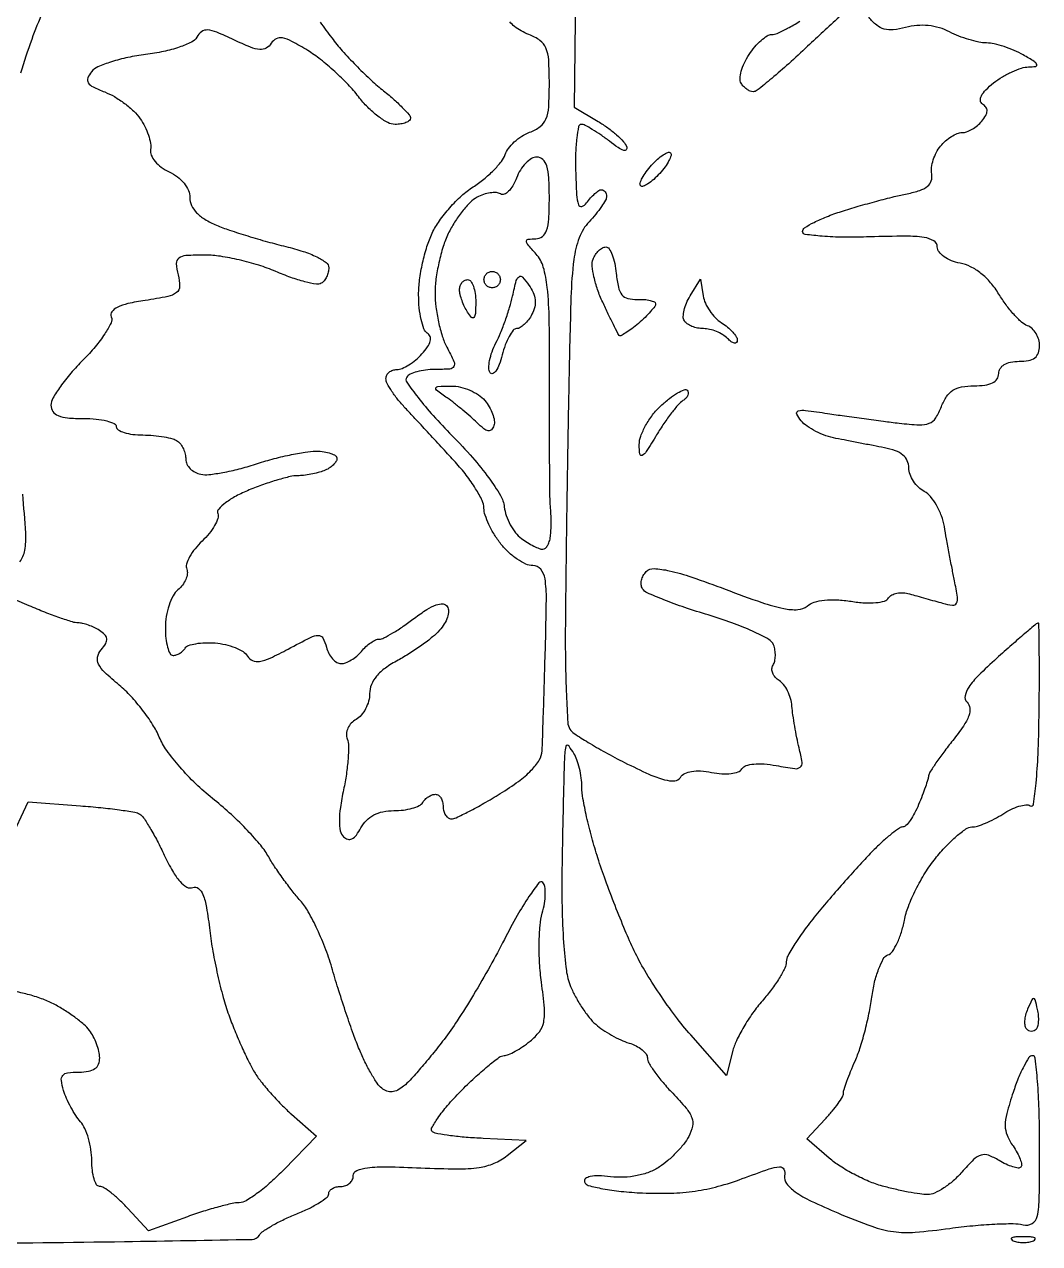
# Model space of a CAD drawing. Extents: x 0 to 102, y 0 to 135.
# Drawn here: x 91.01 to 101.52, y 0 to 12.63 of the extents above; entities that cross this region are included whole.
import ezdxf

# ---------------------------------------------------------------- set-up
doc = ezdxf.new("R2010")
doc.units = 0
doc.header["$MEASUREMENT"] = 0

msp = doc.modelspace()

# ---------------------------------------------------------------- linework, layer by layer
for points in [[(96.719891, 13.577959), (96.699682, 11.767854), (96.949888, 11.620054, -0.024001), (97.04893, 11.554944, -0.025152), (97.139675, 11.481586, -0.025853), (97.211099, 11.41067, -0.092983), (97.244619, 11.356223, -0.26893), (97.240167, 11.328464, -0.311076), (97.214904, 11.321113, -0.069185), (97.15476, 11.350773, -0.017556), (97.066663, 11.415196, 0.01418), (96.976313, 11.482207, 0.017835), (96.88883, 11.538793, 0.016129), (96.813401, 11.580611, 0.119047), (96.773696, 11.5902, 0.357086), (96.746538, 11.567971, 0.019357), (96.727586, 11.450673, 0.023016), (96.715992, 11.297317, 0.013936), (96.715706, 11.115213, 0.006571), (96.725705, 10.861882, 0.067106), (96.745154, 10.758865, 0.414109), (96.779686, 10.741542, 0.156041), (96.828078, 10.776813, -0.023862), (96.870285, 10.829104, -0.02962), (96.914514, 10.873278, -0.030441), (96.954921, 10.904943, -0.152114), (96.982077, 10.9134, -0.126014), (97.002718, 10.908114, -0.100775), (97.020301, 10.893235, -0.089987), (97.03212, 10.870978, -0.077319), (97.0362, 10.844752, -0.132415), (97.02605, 10.807096, -0.019077), (96.983033, 10.739202, -0.020533), (96.92451, 10.661245, -0.016254), (96.855206, 10.581831, 0.098223), (96.752747, 10.416281, 0.058753), (96.697309, 10.19074, 0.023607), (96.667534, 9.801978, 0.002512), (96.64557, 8.895029, 0.000659), (96.634058, 8.250893, 0.00051), (96.623159, 7.5492, 0.000516), (96.61433, 6.894222, 0.001242), (96.609499, 6.409376, 0.005128), (96.610573, 6.0225, 0.007517), (96.620123, 5.682302, 0.00403), (96.63477, 5.39625, 0.124222), (96.656098, 5.328832, 0.108786), (96.701136, 5.282413, 0.008858), (96.845001, 5.190996, 0.011575), (97.02281, 5.087958, 0.008643), (97.223304, 4.982362, 0.010374), (97.47538, 4.86161, 0.040953), (97.637198, 4.803618, 0.0784), (97.741857, 4.792505, 0.246446), (97.800778, 4.827343, -0.140155), (97.845115, 4.867723, -0.075176), (97.916168, 4.890495, -0.057304), (98.010391, 4.894795, -0.03214), (98.124157, 4.879559, 0.032971), (98.229831, 4.865584, 0.046192), (98.324959, 4.86813, 0.055091), (98.399111, 4.885426, 0.171143), (98.438508, 4.917169, -0.177826), (98.480419, 4.95005, -0.054603), (98.560433, 4.966618, -0.043739), (98.666516, 4.967431, -0.026427), (98.791178, 4.950803, 0.010504), (98.984066, 4.918795, 0.201747), (99.041687, 4.933798, 0.277092), (99.061027, 4.982601, 0.019225), (99.030151, 5.133555, -0.010248), (99.006602, 5.239005, -0.007144), (98.984183, 5.358854, -0.00721), (98.965974, 5.474467, -0.014806), (98.955712, 5.565554, 0.050679), (98.940958, 5.644897, 0.044551), (98.910156, 5.723341, 0.047007), (98.868958, 5.789469, 0.091815), (98.823111, 5.831045, -0.072487), (98.782572, 5.865065, -0.087352), (98.756461, 5.907309, -0.100487), (98.748553, 5.950998, -0.133876), (98.759936, 5.989507, 0.084825), (98.776958, 6.031595, 0.046713), (98.78372, 6.086869, 0.04482), (98.780103, 6.145886, 0.053956), (98.765897, 6.19959, 0.177683), (98.715241, 6.257567, 0.017689), (98.547708, 6.341748, 0.020531), (98.334024, 6.429382, 0.014891), (98.089761, 6.509884, -0.009476), (97.845081, 6.587596, -0.013336), (97.630247, 6.666785, -0.009534), (97.456138, 6.740169, -0.150948), (97.40829, 6.781931, -0.116231), (97.395076, 6.82152, -0.077662), (97.398159, 6.869403, -0.071282), (97.416557, 6.918042, -0.07048), (97.447927, 6.959767, -0.214063), (97.52756, 6.990072, -0.040562), (97.685201, 6.967985, -0.02749), (97.918175, 6.902189, -0.008201), (98.26576, 6.776642, 0.007142), (98.645407, 6.638604, 0.033138), (98.87029, 6.576801, 0.062141), (99.016831, 6.565374, 0.163028), (99.113943, 6.602985, -0.099206), (99.187158, 6.642505, -0.047729), (99.292107, 6.663977, -0.039967), (99.421443, 6.667409, -0.026307), (99.569552, 6.651656, 0.023391), (99.707948, 6.63612, 0.038802), (99.825337, 6.637593, 0.04686), (99.913748, 6.654026, 0.187089), (99.956914, 6.686658, -0.136393), (99.989768, 6.717027, -0.070447), (100.043034, 6.73553, -0.061741), (100.10748, 6.740071, -0.055578), (100.17352, 6.729141, -0.000279), (100.248534, 6.707926, -0.000151), (100.340908, 6.681715, -0.00015), (100.434994, 6.654958, -0.000236), (100.515749, 6.631924, 0.03988), (100.618031, 6.611339, 0.31036), (100.658888, 6.632764, 0.161153), (100.669075, 6.693423, 0.011429), (100.638634, 6.864574, -0.00216), (100.613242, 6.993433, -0.001297), (100.584154, 7.146624, -0.001298), (100.556012, 7.299152, -0.002265), (100.533583, 7.425759, 0.045518), (100.503489, 7.538083, 0.041795), (100.452922, 7.646538, 0.04441), (100.390777, 7.735723, 0.095804), (100.326098, 7.788285, -0.069468), (100.265021, 7.832828, -0.056123), (100.213311, 7.8955, -0.057687), (100.178211, 7.965908, -0.087025), (100.1664, 8.033255, 0.107444), (100.150307, 8.107281, 0.114215), (100.105096, 8.16607, 0.086009), (100.026962, 8.210411, 0.038465), (99.9126, 8.241778, 0.000047), (99.797466, 8.264005, 0.000028), (99.660517, 8.290423, 0.000028), (99.524123, 8.316718, 0.000048), (99.410846, 8.338538, -0.038167), (99.307745, 8.366684, -0.031488), (99.203009, 8.411676, -0.032585), (99.111811, 8.465584, -0.069882), (99.051509, 8.520483, -0.064043), (99.00669, 8.591213, -0.463385), (99.021428, 8.623268, -0.099889), (99.095803, 8.628697, -0.005649), (99.325509, 8.596899, 0.002129), (99.498878, 8.571655, 0.00133), (99.702111, 8.543497, 0.001335), (99.902516, 8.516819, 0.00243), (100.066386, 8.496258, 0.016665), (100.274277, 8.478204, 0.10742), (100.377708, 8.494971, 0.159493), (100.444661, 8.55035, 0.050065), (100.503547, 8.668204, -0.053789), (100.556619, 8.772478, -0.106861), (100.622243, 8.837347, -0.099554), (100.712112, 8.872023, -0.042473), (100.841106, 8.883, 0.033108), (100.954129, 8.890492, 0.082181), (101.033201, 8.914638, 0.126753), (101.079802, 8.954899, 0.152697), (101.097, 9.0099, -0.140575), (101.112044, 9.06235, -0.118484), (101.1534, 9.10296, -0.088208), (101.22023, 9.128456, -0.04716), (101.3085, 9.1368, 0.045088), (101.406523, 9.145657, 0.117503), (101.470918, 9.173965, 0.146188), (101.507344, 9.223675, 0.085724), (101.52, 9.296949, 0.072448), (101.510554, 9.361797, 0.063943), (101.482865, 9.424304, 0.066862), (101.441921, 9.47512, 0.098474), (101.393584, 9.505608, -0.092745), (101.333841, 9.54235, -0.024961), (101.254854, 9.621469, -0.024388), (101.172566, 9.722014, -0.02308), (101.098832, 9.831909, 0.040334), (101.01279, 9.951058, 0.047895), (100.913101, 10.047535, 0.052235), (100.805651, 10.116244, 0.070687), (100.696498, 10.152831, -0.048239), (100.606022, 10.178718, -0.062012), (100.530105, 10.220089, -0.074986), (100.478692, 10.270193, -0.160326), (100.460898, 10.322031, 0.262595), (100.424712, 10.384317, 0.096222), (100.325208, 10.419409, 0.038583), (100.133871, 10.432838, 0.006341), (99.762948, 10.425516, -0.010247), (99.491325, 10.422275, -0.018155), (99.267595, 10.432321, -0.012966), (99.093875, 10.450999, -0.375763), (99.0666, 10.482167, -0.256561), (99.087255, 10.519771, -0.022653), (99.184643, 10.575651, -0.025196), (99.314475, 10.634448, -0.016771), (99.46845, 10.689144, -0.00627), (99.642723, 10.742146, -0.004823), (99.834207, 10.795772, -0.004878), (100.014232, 10.842442, -0.011569), (100.149279, 10.87275, 0.028574), (100.280415, 10.9069, 0.091817), (100.35948, 10.949583, 0.145712), (100.397818, 11.00523, 0.121012), (100.403084, 11.07721, -0.075045), (100.401876, 11.144307, -0.04341), (100.41941, 11.223251, -0.042257), (100.451437, 11.30121, -0.05467), (100.494014, 11.365703, -0.040413), (100.546284, 11.419232, -0.038716), (100.607203, 11.464505, -0.041271), (100.667353, 11.495761, -0.09951), (100.7163, 11.5056, 0.088703), (100.764122, 11.514151, 0.043246), (100.820392, 11.540664, 0.041079), (100.875797, 11.579295, 0.046805), (100.921549, 11.624968, 0.041195), (100.962251, 11.683156, 0.121924), (100.975877, 11.729598, 0.168018), (100.964429, 11.767934, 0.098847), (100.929073, 11.800913, -0.235399), (100.907073, 11.83641, -0.144975), (100.916824, 11.885655, -0.076294), (100.962889, 11.948082, -0.029075), (101.044059, 12.019945, -0.031503), (101.13458, 12.082344, -0.028069), (101.235703, 12.135559, -0.029136), (101.332218, 12.172999, -0.07327), (101.406444, 12.185398, 0.033527), (101.480018, 12.19176, 0.495326), (101.49068, 12.211383, 0.150211), (101.463445, 12.242417, 0.008249), (101.3508, 12.3093, 0.02844), (101.257422, 12.355849, 0.022429), (101.151726, 12.395722, 0.02294), (101.049924, 12.423898, 0.05088), (100.9701, 12.433723, -0.04653), (100.890192, 12.442855, -0.021146), (100.788128, 12.468815, -0.020723), (100.682044, 12.505483, -0.026705), (100.588222, 12.548243, 0.048832), (100.482109, 12.591049, 0.046254), (100.367757, 12.613446, 0.045656), (100.249791, 12.614593, 0.044979), (100.132963, 12.594367, -0.03722), (100.005179, 12.5702, -0.095782), (99.911884, 12.577536, -0.105032), (99.83324, 12.618353, -0.050566), (99.752847, 12.699343, 0.094291)], [(90.971056, 12.123133, -0.011352), (91.087617, 12.473161, -0.019338), (91.20278, 12.75914, -0.00678)], [(94.071996, 12.650254, 0.012997), (94.190872, 12.485701, 0.019016), (94.300332, 12.352977, 0.011432), (94.439595, 12.203643, 0.011441), (94.585086, 12.061281, 0.01955), (94.713669, 11.950188, -0.012353), (94.825578, 11.856278, -0.017507), (94.919984, 11.766931, -0.013672), (94.992261, 11.689434, -0.182792), (95.005798, 11.65365, -0.227017), (94.994167, 11.629351, -0.074775), (94.959046, 11.608838, -0.056919), (94.90759, 11.594839, -0.037999), (94.846641, 11.5902, -0.125271), (94.77054, 11.609571, -0.037916), (94.669689, 11.674824, -0.035342), (94.563575, 11.768031, -0.031962), (94.467752, 11.878281, 0.028425), (94.361429, 12.002372, 0.01716), (94.222529, 12.137385, 0.017166), (94.074843, 12.262427, 0.028673), (93.941506, 12.355799, 0.014147), (93.77799, 12.450572, 0.075639), (93.681268, 12.485441, 0.163087), (93.615607, 12.476969, 0.142344), (93.563994, 12.430365, -0.125326), (93.512041, 12.380202, -0.153836), (93.446433, 12.365996, -0.074713), (93.348419, 12.390105, -0.013659), (93.177255, 12.466062, 0.012159), (92.999468, 12.545596, 0.081101), (92.905457, 12.568054, 0.175217), (92.843547, 12.550634, 0.110296), (92.792901, 12.494031, -0.152671), (92.737579, 12.441703, -0.031643), (92.612289, 12.390008, -0.029667), (92.449585, 12.345199, -0.021285), (92.263566, 12.313868, 0.021076), (92.079872, 12.283008, 0.024624), (91.908888, 12.23792, 0.024683), (91.770167, 12.18627, 0.118625), (91.703125, 12.136154, 0.078588), (91.664517, 12.071139, 0.243821), (91.66942, 12.021925, 0.13663), (91.719282, 11.978049, 0.021683), (91.840076, 11.926024, -0.041988), (91.940249, 11.877974, -0.028472), (92.045595, 11.807728, -0.028741), (92.14024, 11.727605, -0.049915), (92.207373, 11.649672, -0.037103), (92.255702, 11.568525, -0.034195), (92.29302, 11.478921, -0.035975), (92.315017, 11.394311, -0.087672), (92.3155, 11.330106, 0.144216), (92.322513, 11.271501, 0.07206), (92.361855, 11.207249, 0.061505), (92.426185, 11.146758, 0.051111), (92.507299, 11.09927, -0.055107), (92.592932, 11.048214, -0.061998), (92.661613, 10.981407, -0.068432), (92.706356, 10.906551, -0.100862), (92.7216, 10.831749, 0.10981), (92.739558, 10.750967, 0.082868), (92.791261, 10.675852, 0.065458), (92.877124, 10.607566, 0.0365), (92.99655, 10.547178, 0.017197), (93.13288, 10.495737, 0.007039), (93.321202, 10.434926, 0.006955), (93.525464, 10.375227, 0.008839), (93.71565, 10.326104, -0.02019), (93.894495, 10.275554, -0.035964), (94.036034, 10.217749, -0.042883), (94.133083, 10.158867, -0.239355), (94.1598, 10.106255, -0.060592), (94.154092, 10.059323, -0.05098), (94.137194, 10.012146, -0.053211), (94.112308, 9.971749, -0.089932), (94.082843, 9.945223, -0.183997), (94.032047, 9.935473, -0.019583), (93.912355, 9.961414, -0.022086), (93.767571, 10.005688, -0.01601), (93.610529, 10.06713, 0.025563), (93.434811, 10.132039, 0.018533), (93.23349, 10.186818, 0.018802), (93.037957, 10.224628, 0.03837), (92.882174, 10.2366, 0.01242), (92.680369, 10.231586, 0.146067), (92.607102, 10.205689, 0.258881), (92.581548, 10.150599, 0.043422), (92.600673, 10.031421, -0.060328), (92.615581, 9.913158, -0.233561), (92.584084, 9.848617, -0.116506), (92.494785, 9.808102, -0.011277), (92.258812, 9.767255, 0.01685), (92.079863, 9.73422, 0.059002), (91.969251, 9.695824, 0.123827), (91.915114, 9.650375, 0.253325), (91.908148, 9.597007, -0.209134), (91.905264, 9.534252, -0.030248), (91.84027, 9.4204, -0.030024), (91.741823, 9.287961, -0.021539), (91.617121, 9.152027, 0.01888), (91.48935, 9.014224, 0.023261), (91.381431, 8.876136, 0.022576), (91.30303, 8.754281, 0.132408), (91.2834, 8.681453, 0.152256), (91.303475, 8.617056, 0.146563), (91.356848, 8.574303, 0.076863), (91.455853, 8.55103, 0.019367), (91.6218, 8.5446, -0.023598), (91.751487, 8.538476, -0.037669), (91.860795, 8.519749, -0.04382), (91.938961, 8.492751, -0.295869), (91.9602, 8.46, 0.266074), (91.978904, 8.427341, 0.057012), (92.040967, 8.399871, 0.045421), (92.129808, 8.380747, 0.02914), (92.23515, 8.374105, -0.020356), (92.346615, 8.369039, -0.022141), (92.454185, 8.354932, -0.022301), (92.544582, 8.334787, -0.092706), (92.5947, 8.310655, -0.080574), (92.627099, 8.277665, -0.048163), (92.654449, 8.229821, -0.046743), (92.673046, 8.175464, -0.059125), (92.6793, 8.122759, 0.114886), (92.691007, 8.072479, 0.081572), (92.724788, 8.025194, 0.075328), (92.774977, 7.988035, 0.074309), (92.834152, 7.967195, 0.076333), (92.919584, 7.963958, 0.017078), (93.064231, 7.985618, 0.017339), (93.231262, 8.022525, 0.015994), (93.399948, 8.071787, -0.013696), (93.573181, 8.123241, -0.012597), (93.753849, 8.166716, -0.012709), (93.916853, 8.197311, -0.040051), (94.027646, 8.2062, -0.033104), (94.110674, 8.200697, -0.050796), (94.180729, 8.184008, -0.065759), (94.229065, 8.159654, -0.248101), (94.2444, 8.130651, -0.144282), (94.234775, 8.097991, -0.059761), (94.205091, 8.062211, -0.052351), (94.161776, 8.02899, -0.045844), (94.110581, 8.003751, -0.028117), (94.049167, 7.984066, -0.017188), (93.974875, 7.967484, -0.017209), (93.899917, 7.956094, -0.029106), (93.83652, 7.9524, 0.059053), (93.760048, 7.943337, 0.012833), (93.631465, 7.90891, 0.013207), (93.483844, 7.861024, 0.012305), (93.335395, 7.80435, 0.02503), (93.199764, 7.740604, 0.039335), (93.091282, 7.671371, 0.046401), (93.02008, 7.606436, 0.28232), (93.011145, 7.559556, -0.175522), (93.011867, 7.509694, -0.046817), (92.978479, 7.436237, -0.041529), (92.92209, 7.354373, -0.032617), (92.8485, 7.2756, 0.03529), (92.775175, 7.196266, 0.043929), (92.719521, 7.112732, 0.049961), (92.687507, 7.037025, 0.168219), (92.689261, 6.984048, -0.125195), (92.694912, 6.936103, -0.067873), (92.679131, 6.878482, -0.060866), (92.645567, 6.82046, -0.058077), (92.59855, 6.771195, 0.098265), (92.548342, 6.709382, 0.041536), (92.506208, 6.610622, 0.039003), (92.477462, 6.494292, 0.041096), (92.4678, 6.376941, 0.026341), (92.473572, 6.267449, 0.041616), (92.491185, 6.175136, 0.05066), (92.516683, 6.109966, 0.281237), (92.547407, 6.0912, 0.080911), (92.581283, 6.096718, 0.053435), (92.617218, 6.113186, 0.052404), (92.649677, 6.137413, 0.067934), (92.673271, 6.166045, -0.174791), (92.708038, 6.193654, -0.03808), (92.783402, 6.212811, -0.035338), (92.878878, 6.222599, -0.027511), (92.983228, 6.220146, -0.037455), (93.089366, 6.203738, -0.039112), (93.190287, 6.171806, -0.042279), (93.272278, 6.130247, -0.116418), (93.317808, 6.084714, 0.151932), (93.371731, 6.037833, 0.147258), (93.443457, 6.029061, 0.067394), (93.552365, 6.063384, 0.012602), (93.739874, 6.157478, -0.005694), (93.971931, 6.277968, -0.105719), (94.051387, 6.298839, -0.292257), (94.098287, 6.271833, -0.056028), (94.135296, 6.175765, 0.055554), (94.160149, 6.111071, 0.062749), (94.197875, 6.056292, 0.072109), (94.242122, 6.019144, 0.139501), (94.286208, 6.0066, 0.092499), (94.33464, 6.015637, 0.042638), (94.392484, 6.043877, 0.040286), (94.450019, 6.084945, 0.044434), (94.4982, 6.1335, -0.033872), (94.544396, 6.182061, -0.035494), (94.596047, 6.223123, -0.037954), (94.645466, 6.251737, -0.112718), (94.683403, 6.2604, 0.120702), (94.72946, 6.271683, 0.014018), (94.822908, 6.323772, 0.016195), (94.931979, 6.393521, 0.012569), (95.046134, 6.476136, -0.020155), (95.174755, 6.566281, -0.057206), (95.272893, 6.614501, -0.102737), (95.343137, 6.624233, -0.242104), (95.387177, 6.597705, -0.150605), (95.399445, 6.550568, -0.066792), (95.387963, 6.486651, -0.057395), (95.356318, 6.416875, -0.048817), (95.308128, 6.351882, -0.038119), (95.235174, 6.282677, -0.014901), (95.124823, 6.198259, -0.014649), (94.99948, 6.113619, -0.017662), (94.876841, 6.041875, 0.03202), (94.745844, 5.960108, 0.061314), (94.654828, 5.876246, 0.078039), (94.601295, 5.788548, 0.098387), (94.5828, 5.695465, -0.066568), (94.572403, 5.61772, -0.054531), (94.541684, 5.53964, -0.056365), (94.496394, 5.472925, -0.088122), (94.44283, 5.429076, 0.078834), (94.392956, 5.389762, 0.080112), (94.358026, 5.337142, 0.085946), (94.343057, 5.279641, 0.112877), (94.350689, 5.226104, -0.091929), (94.364114, 5.153594, -0.017879), (94.3593, 5.020068, -0.018449), (94.342127, 4.862674, -0.016141), (94.312838, 4.699733, 0.015979), (94.279836, 4.516473, 0.036419), (94.269531, 4.376363, 0.049654), (94.279655, 4.274034, 0.147954), (94.312541, 4.212619, 0.133321), (94.356092, 4.187665, 0.184525), (94.40041, 4.192546, 0.114072), (94.445973, 4.231065, 0.037624), (94.493339, 4.305517, -0.072377), (94.550618, 4.383111, -0.077392), (94.626464, 4.439103, -0.071145), (94.721304, 4.472586, -0.049376), (94.834584, 4.4838, 0.031768), (94.932522, 4.490029, 0.037388), (95.02356, 4.508651, 0.040691), (95.096125, 4.535787, 0.145524), (95.1327, 4.5684, -0.06081), (95.158605, 4.600761, -0.051032), (95.193011, 4.628149, -0.053229), (95.230281, 4.646799, -0.089642), (95.264593, 4.653, -0.156819), (95.294955, 4.643237, -0.097386), (95.320815, 4.615723, -0.079459), (95.338272, 4.574626, -0.06085), (95.3442, 4.5261, 0.063832), (95.350419, 4.477583, 0.081695), (95.368678, 4.436477, 0.09856), (95.39575, 4.408974, 0.150315), (95.427529, 4.3992, 0.111074), (95.479337, 4.410853, 0.008134), (95.61101, 4.475885, 0.011025), (95.766546, 4.560264, 0.008121), (95.935129, 4.660257, 0.019587), (96.124232, 4.787082, 0.041899), (96.25703, 4.90208, 0.056715), (96.338871, 5.007519, 0.12462), (96.368713, 5.104407, 0.004221), (96.373581, 5.219191, 0.000441), (96.382484, 5.488442, 0.000547), (96.392457, 5.809198, 0.000438), (96.402516, 6.15465, 0.003823), (96.413211, 6.674086, 0.04048), (96.398829, 6.885342, 0.138497), (96.354453, 6.98362, 0.221368), (96.272443, 7.0218, -0.107362), (96.200807, 7.037361, -0.041626), (96.111777, 7.08728, -0.038785), (96.02105, 7.159417, -0.038769), (95.94254, 7.244709, -0.028991), (95.875433, 7.341021, -0.0276), (95.818706, 7.446005, -0.028707), (95.779127, 7.544294, -0.081534), (95.7672, 7.616949, 0.115697), (95.748914, 7.694917, 0.024285), (95.680129, 7.818091, 0.024247), (95.584256, 7.956337, 0.020881), (95.470787, 8.09199, 0.001176), (95.341852, 8.233001, 0.000885), (95.199409, 8.387501, 0.000894), (95.064933, 8.532324, 0.002062), (94.963187, 8.640606, -0.019409), (94.882335, 8.732866, -0.02337), (94.814036, 8.825747, -0.022942), (94.764644, 8.907878, -0.124529), (94.752, 8.957856, -0.119855), (94.760751, 8.99384, -0.10069), (94.785425, 9.024487, -0.091998), (94.822328, 9.045068, -0.081501), (94.865788, 9.0522, 0.101955), (94.919587, 9.063285, 0.037182), (94.988898, 9.099435, 0.034984), (95.061015, 9.151468, 0.035084), (95.125099, 9.213001, 0.033354), (95.183073, 9.286346, 0.088133), (95.210648, 9.34705, 0.147656), (95.208625, 9.394479, 0.172019), (95.180511, 9.429494, -0.167625), (95.145595, 9.472228, -0.032499), (95.11687, 9.569222, -0.031293), (95.097005, 9.692021, -0.024459), (95.0904, 9.826957, -0.033281), (95.100554, 9.979341, -0.020908), (95.13163, 10.155218, -0.020968), (95.176943, 10.326506, -0.035644), (95.230756, 10.464507, -0.043672), (95.304961, 10.591052, -0.026573), (95.412802, 10.726954, -0.026516), (95.535047, 10.851287, -0.041873), (95.65339, 10.942593, 0.027068), (95.7651, 11.023628, 0.027064), (95.867408, 11.116261, 0.028104), (95.94745, 11.206664, 0.088477), (95.985573, 11.277796, -0.085169), (96.019447, 11.34201, -0.044708), (96.08082, 11.408592, -0.042762), (96.157896, 11.467338, -0.050659), (96.239739, 11.508352, 0.069602), (96.348909, 11.568319, 0.137112), (96.408892, 11.646088, 0.081893), (96.437029, 11.771297, 0.014407), (96.444, 12.0132, 0.014319), (96.436998, 12.257643, 0.08458), (96.408397, 12.382014, 0.139481), (96.346776, 12.459481, 0.064674), (96.2325, 12.5208, -0.035476), (96.151548, 12.558343, -0.044674), (96.083128, 12.604596, -0.051153), (96.035525, 12.652252, -0.172331)], [(99.443571, 12.701162, 0.004605), (99.117968, 12.398897, -0.006378), (98.922449, 12.218678, -0.009542), (98.74671, 12.06675, -0.005052), (98.59572, 11.94373, -0.170002), (98.552506, 11.9286, -0.104934), (98.522454, 11.934977, -0.051463), (98.488362, 11.954544, -0.047854), (98.455731, 11.983135, -0.050562), (98.429801, 12.01692, -0.159013), (98.418099, 12.065115, -0.047931), (98.431242, 12.140332, -0.042663), (98.463274, 12.226993, -0.035194), (98.511358, 12.31302, -0.03081), (98.570772, 12.392546, -0.036113), (98.636664, 12.459765, -0.039015), (98.699439, 12.50701, -0.142755), (98.746753, 12.5208, 0.107184), (98.803129, 12.533026, 0.014912), (98.911059, 12.586087, 0.0165), (99.036648, 12.657952, 0.013318)], [(90.961224, 7.060744, 0.11873), (91.012096, 7.178323, 0.058611), (91.021901, 7.356716, 0.006573), (90.991279, 7.762477, 0.006512)], [(90.354108, 0.004918, 0.002968), (92.046481, 0.021698, 0.000619), (93.365801, 0.044246, 0.255048), (93.442903, 0.088164, -0.106813), (93.483328, 0.130156, -0.01797), (93.578676, 0.189358, -0.018952), (93.697796, 0.251648, -0.015828), (93.828596, 0.30885, 0.018354), (93.955478, 0.365104, 0.026658), (94.062509, 0.424596, 0.025058), (94.141881, 0.480157, 0.231498), (94.1598, 0.516786, -0.164718), (94.169542, 0.545554, -0.095686), (94.197077, 0.570047, -0.076763), (94.238163, 0.5866, -0.057502), (94.2867, 0.5922, 0.086783), (94.335156, 0.600674, 0.094194), (94.376323, 0.625022, 0.100212), (94.403859, 0.661311, 0.112812), (94.4136, 0.703934, -0.305317), (94.449313, 0.756967, -0.0677), (94.560988, 0.785517, -0.032982), (94.761021, 0.795359, -0.006917), (95.11155, 0.784623, 0.008491), (95.492905, 0.774145, 0.037762), (95.716374, 0.788691, 0.063767), (95.872127, 0.831436, 0.06978), (96.006935, 0.911247), (96.204369, 1.068916), (95.758256, 1.089271, -0.009037), (95.581821, 1.10052, -0.011737), (95.42072, 1.117533, -0.0095), (95.287603, 1.137337, -0.097025), (95.235657, 1.156898, -0.395968), (95.225314, 1.195287, -0.027862), (95.288543, 1.299209, -0.027537), (95.389026, 1.429387, -0.015902), (95.5231, 1.574984, -0.011012), (95.668925, 1.717166, -0.015317), (95.806015, 1.837425, -0.011719), (95.923783, 1.929969, -0.156574), (95.975164, 1.947681, 0.097368), (96.02072, 1.957652, 0.023288), (96.090614, 1.991947, 0.023061), (96.168611, 2.039643, 0.021017), (96.24442, 2.095731, 0.060185), (96.340398, 2.194402, 0.1157), (96.385238, 2.294554, 0.069632), (96.392579, 2.436825, 0.011852), (96.362391, 2.7072, -0.019461), (96.343472, 2.903711, -0.017205), (96.338812, 3.10937, -0.017537), (96.347509, 3.294984, -0.049162), (96.370802, 3.422888, 0.028918), (96.393374, 3.523561, 0.036029), (96.402056, 3.619011, 0.039007), (96.39741, 3.697288, 0.163467), (96.376709, 3.738931, 0.452092), (96.336292, 3.73635, 0.01577), (96.232628, 3.593058, 0.019823), (96.110702, 3.396453, 0.011307), (95.978417, 3.150143, -0.010134), (95.829713, 2.871694, -0.007978), (95.65782, 2.576112, -0.008078), (95.489219, 2.3065, -0.019682), (95.354129, 2.115, -0.007046), (95.233144, 1.961602, -0.007591), (95.110801, 1.815488, -0.00723), (95.002189, 1.69332, -0.035649), (94.93533, 1.629984, -0.054193), (94.873649, 1.589678, -0.094124), (94.8151, 1.572663, -0.107913), (94.760037, 1.579295, -0.089705), (94.708559, 1.608347, -0.071858), (94.661745, 1.660175, -0.016669), (94.59942, 1.760075, -0.016869), (94.534774, 1.88106, -0.015801), (94.476918, 2.008763, -0.012288), (94.416112, 2.165898, -0.005014), (94.34088, 2.382272, -0.004957), (94.264645, 2.616489, -0.00631), (94.199199, 2.8341, 0.020449), (94.129561, 3.043948, 0.018488), (94.040875, 3.254721, 0.018869), (93.947328, 3.437527, 0.054481), (93.864824, 3.5532, -0.016461), (93.781942, 3.652503, -0.009481), (93.688451, 3.777126, -0.009466), (93.599215, 3.90597, -0.015608), (93.529354, 4.0185, 0.045625), (93.444112, 4.13903, 0.015705), (93.300268, 4.297151, 0.015457), (93.129839, 4.462518, 0.017299), (92.955622, 4.6107, -0.024848), (92.783091, 4.761994, -0.021579), (92.617714, 4.936674, -0.022147), (92.481761, 5.108061, -0.057599), (92.404826, 5.2452, 0.042375), (92.336566, 5.376033, 0.022771), (92.232046, 5.525225, 0.022516), (92.110829, 5.668653, 0.032669), (91.990568, 5.782677, -0.015365), (91.839891, 5.915955, -0.086105), (91.775485, 6.001726, -0.175952), (91.76653, 6.073593, -0.117625), (91.803594, 6.148675, 0.039), (91.850851, 6.215608, 0.15781), (91.861794, 6.26369, 0.17848), (91.841991, 6.305481, 0.052768), (91.78556, 6.350152, 0.030961), (91.731816, 6.379671, 0.024833), (91.670775, 6.404813, 0.02548), (91.611814, 6.422414, 0.056568), (91.565364, 6.428305, -0.072596), (91.505772, 6.437803, -0.008194), (91.375528, 6.480875, -0.009792), (91.221552, 6.538017, -0.00781), (91.057764, 6.605449), (90.6489, 6.781299)], [(90.856121, 4.169042), (91.047107, 4.573384), (91.587796, 4.533868, -0.006984), (91.800382, 4.515342, -0.009465), (91.991758, 4.4923, -0.006837), (92.150324, 4.467942, -0.097173), (92.203719, 4.447854, -0.108996), (92.242222, 4.410466, -0.011483), (92.309238, 4.30357, -0.013771), (92.383494, 4.170657, -0.010634), (92.457286, 4.021969, 0.020297), (92.542088, 3.859077, 0.050842), (92.620104, 3.7503, 0.080739), (92.690744, 3.692484, 0.226554), (92.752829, 3.687558, -0.268011), (92.811029, 3.678327, -0.129777), (92.85707, 3.6154, -0.052748), (92.894111, 3.480597, -0.011418), (92.927855, 3.241018, 0.015386), (92.960022, 3.025051, 0.010533), (93.009203, 2.782053, 0.010626), (93.066557, 2.549712, 0.021083), (93.123597, 2.3688, 0.010298), (93.185805, 2.207544, 0.008438), (93.258704, 2.037802, 0.008542), (93.331048, 1.883978, 0.022176), (93.389854, 1.7766, 0.030495), (93.457157, 1.679552, 0.013882), (93.556087, 1.56092, 0.013687), (93.667609, 1.441261, 0.018297), (93.775543, 1.339369), (94.0329, 1.113637), (93.698481, 0.768319, -0.018103), (93.560848, 0.636129, -0.022793), (93.423851, 0.52456, -0.021766), (93.303374, 0.443133, -0.139397), (93.233181, 0.423418, 0.056825), (93.158823, 0.415181, 0.009963), (93.021973, 0.381142, 0.010693), (92.862363, 0.334365, 0.009421), (92.697965, 0.278913), (92.29363, 0.133988), (92.081192, 0.363094, 0.017606), (91.993905, 0.450822, 0.022529), (91.907311, 0.5249, 0.021244), (91.831231, 0.579229, 0.145424), (91.787576, 0.5922, -0.269422), (91.756313, 0.610365, -0.056131), (91.730246, 0.67101, -0.044841), (91.712295, 0.757695, -0.02865), (91.7064, 0.860489, 0.038202), (91.697791, 0.973007, 0.032597), (91.672063, 1.089201, 0.033906), (91.634391, 1.192126, 0.075216), (91.589507, 1.262339, -0.036024), (91.540518, 1.327192, -0.019954), (91.489911, 1.412582, -0.01981), (91.445315, 1.503622, -0.030028), (91.414606, 1.58625, -0.036542), (91.391089, 1.690072, -0.214762), (91.405809, 1.742563, -0.192105), (91.456357, 1.769832, -0.02879), (91.573799, 1.7766, 0.042471), (91.672545, 1.785003, 0.109009), (91.738564, 1.811904, 0.145614), (91.775887, 1.858296, 0.10197), (91.788309, 1.92465, 0.054203), (91.779856, 1.991136, 0.03069), (91.756136, 2.068881, 0.030296), (91.722224, 2.145214, 0.04333), (91.682559, 2.207749, 0.052385), (91.624523, 2.269238, 0.018857), (91.530241, 2.344223, 0.018464), (91.419966, 2.419224, 0.020853), (91.308751, 2.482699, 0.032286), (91.186249, 2.53629, 0.022297), (91.041747, 2.581504, 0.022553), (90.898312, 2.612611, 0.042141)]]:
    msp.add_lwpolyline(points, format="xyb")
for points in [[(96.315006, 11.2518, 0.138914), (96.259608, 11.236106, 0.061463), (96.199714, 11.188176, 0.054094), (96.144728, 11.118061, 0.048449), (96.103665, 11.035209, -0.039788), (96.06608, 10.955964, -0.065901), (96.021122, 10.897312, -0.095908), (95.976309, 10.86705, -0.243736), (95.938307, 10.869922, 0.124403), (95.895129, 10.883564, 0.049717), (95.832704, 10.881013, 0.045174), (95.762702, 10.864587, 0.042682), (95.695376, 10.835637, 0.074537), (95.624378, 10.782755, 0.028054), (95.541916, 10.68981, 0.027041), (95.462091, 10.576938, 0.029612), (95.397528, 10.45939, 0.034903), (95.344691, 10.324483, 0.021037), (95.300269, 10.158461, 0.02102), (95.269883, 9.988916, 0.03424), (95.260121, 9.843114, 0.031117), (95.269175, 9.701428, 0.022234), (95.296139, 9.544808, 0.022559), (95.335394, 9.397283, 0.04394), (95.382004, 9.28485, -0.012007), (95.456324, 9.133633, -0.233407), (95.455017, 9.083005, -0.262507), (95.414413, 9.056809, -0.014882), (95.259576, 9.0522, 0.030154), (95.162646, 9.046349, 0.036152), (95.072959, 9.028835, 0.03911), (95.001666, 9.003351, 0.150046), (94.966628, 8.972661, 0.299197), (94.968097, 8.919945, 0.012704), (95.084142, 8.762351, 0.018225), (95.24062, 8.575273, 0.011544), (95.435708, 8.368406, -0.014509), (95.64861, 8.13995, -0.022163), (95.818259, 7.928796, -0.023934), (95.937539, 7.748575, -0.107275), (95.977484, 7.629264, 0.055772), (95.99775, 7.538958, 0.040978), (96.039068, 7.44495, 0.041712), (96.093734, 7.3614, 0.069276), (96.15408, 7.302919, 0.019358), (96.217699, 7.260078, 0.02152), (96.28228, 7.223876, 0.021475), (96.339536, 7.197967, 0.09579), (96.37557, 7.191, 0.193243), (96.402741, 7.201909, 0.075815), (96.427813, 7.23449, 0.060138), (96.447189, 7.282385, 0.043657), (96.457327, 7.33905, 0.014012), (96.461404, 7.404977, 0.009254), (96.46256, 7.480887, 0.009316), (96.460941, 7.554785, 0.017783), (96.456425, 7.614, -0.025005), (96.450873, 7.703927, -0.0009), (96.447471, 8.048666, -0.001653), (96.445531, 8.45627, -0.001158), (96.445926, 8.915514, 0.004074), (96.44273, 9.558234, 0.02273), (96.422562, 9.902175, 0.043844), (96.381547, 10.113552, 0.114566), (96.306816, 10.247964, -0.008032), (96.220833, 10.346097, -0.173078), (96.207469, 10.38153, -0.386852), (96.224868, 10.401356, -0.028064), (96.303988, 10.4058, 0.166773), (96.372372, 10.429262, 0.148615), (96.415849, 10.490848, 0.06693), (96.438275, 10.610032, 0.013082), (96.444, 10.8288, 0.013894), (96.438164, 11.03876, 0.060177), (96.4164, 11.161294, 0.127181), (96.376172, 11.227057, 0.194602)], [(97.697863, 11.295137, -0.279931), (97.704488, 11.268005, -0.044463), (97.682481, 11.215256, -0.038335), (97.642066, 11.1509, -0.024551), (97.5861, 11.0826, -0.024602), (97.523994, 11.020415, -0.039869), (97.464868, 10.974796, -0.048319), (97.416035, 10.949317, -0.301063), (97.389737, 10.954663, -0.279931), (97.383112, 10.981795, -0.044463), (97.405119, 11.034544, -0.038335), (97.445534, 11.0989, -0.024551), (97.5015, 11.1672, -0.024602), (97.563606, 11.229385, -0.039869), (97.622732, 11.275004, -0.048319), (97.671565, 11.300483, -0.301063)], [(97.028185, 10.3212, -0.254), (97.061532, 10.303091, -0.050111), (97.09381, 10.240433, -0.042035), (97.120475, 10.151579, -0.027857), (97.13659, 10.04625, 0.027798), (97.158401, 9.903582, 0.118704), (97.195109, 9.826329, 0.164743), (97.255743, 9.787945, 0.068375), (97.35345, 9.778017, -0.025488), (97.426398, 9.776873, -0.040958), (97.487885, 9.767673, -0.050033), (97.531364, 9.752762, -0.293094), (97.5438, 9.733369, -0.162284), (97.534428, 9.705254, -0.018484), (97.491735, 9.652513, -0.020804), (97.434439, 9.592116, -0.015511), (97.366558, 9.530244, -0.01432), (97.296958, 9.474024, -0.02354), (97.234655, 9.431056, -0.020111), (97.183849, 9.402204, -0.350231), (97.166421, 9.405692, -0.058001), (97.152548, 9.426699, -0.001857), (97.106901, 9.517899, -0.003565), (97.054155, 9.626199, -0.002465), (96.995949, 9.749465, -0.025686), (96.943065, 9.880019, -0.028762), (96.906104, 10.010517, -0.029854), (96.887952, 10.12386, -0.116908), (96.897331, 10.193615, -0.052004), (96.922138, 10.242413, -0.056011), (96.955965, 10.283722, -0.062983), (96.993245, 10.311884, -0.13103)], [(95.598, 9.9828, -0.242407), (95.630355, 9.966135, -0.069028), (95.657368, 9.914459, -0.052836), (95.675633, 9.839261, -0.03458), (95.681305, 9.75015, -0.011096), (95.678014, 9.631631, -0.155556), (95.663238, 9.592208, -0.461139), (95.639232, 9.591261, -0.043106), (95.598, 9.6444, -0.032032), (95.566508, 9.700741, -0.025456), (95.539701, 9.765087, -0.026113), (95.520963, 9.827508, -0.056852), (95.514695, 9.87705, -0.078662), (95.520584, 9.917446, -0.091624), (95.538632, 9.951736, -0.102154), (95.565838, 9.97465, -0.124732)], [(95.8518, 10.0674, -0.099038), (95.884087, 10.060941, -0.097945), (95.911549, 10.042549, -0.097945), (95.929941, 10.015087, -0.099038), (95.9364, 9.9828, -0.099038), (95.929941, 9.950513, -0.097945), (95.911549, 9.923051, -0.097945), (95.884087, 9.904659, -0.099038), (95.8518, 9.8982, -0.099038), (95.819513, 9.904659, -0.097945), (95.792051, 9.923051, -0.097945), (95.773659, 9.950513, -0.099038), (95.7672, 9.9828, -0.099038), (95.773659, 10.015087, -0.097945), (95.792051, 10.042549, -0.097945), (95.819513, 10.060941, -0.099038)], [(96.232701, 9.925918, -0.052997), (96.277191, 9.849193, -0.079095), (96.297217, 9.774429, -0.083297), (96.292573, 9.700037, -0.065804), (96.264124, 9.624453, -0.038111), (96.227712, 9.56734, -0.043402), (96.184445, 9.519043, -0.048291), (96.141036, 9.48556, -0.141053), (96.105042, 9.4752, 0.230394), (96.069953, 9.458125, 0.040575), (96.028374, 9.395201, 0.036754), (95.988074, 9.307173, 0.025583), (95.955268, 9.202863, -0.025141), (95.92436, 9.104283, -0.060544), (95.889443, 9.036391, -0.145892), (95.857097, 9.009961, -0.368592), (95.830279, 9.018579, -0.145251), (95.817031, 9.06738, -0.042271), (95.825508, 9.145651, -0.03861), (95.850606, 9.236493, -0.032971), (95.890456, 9.327517, 0.021997), (95.938574, 9.431177, 0.01222), (95.988479, 9.561321, 0.012169), (96.03265, 9.695787, 0.019214), (96.063227, 9.813267, -0.008971), (96.101452, 9.973527, -0.185087), (96.12967, 10.01321, -0.370719), (96.165057, 10.008822, -0.026512)], [(98.036556, 9.813692, 0.068354), (98.058978, 9.738958, 0.043357), (98.103797, 9.659696, 0.042873), (98.162535, 9.588089, 0.060039), (98.226906, 9.536228, -0.033047), (98.289248, 9.491315, -0.038219), (98.34195, 9.440539, -0.041704), (98.378817, 9.391459, -0.141149), (98.3898, 9.35333, -0.203532), (98.380697, 9.331893, -0.246167), (98.359978, 9.325825, -0.108943), (98.327337, 9.340201, -0.038394), (98.28828, 9.37368, 0.060518), (98.238646, 9.412561, 0.039073), (98.173316, 9.445379, 0.038945), (98.1033, 9.467772, 0.057991), (98.039473, 9.4752, -0.049958), (97.979412, 9.481216, -0.047617), (97.920717, 9.49904, -0.051289), (97.871877, 9.525247, -0.105958), (97.842027, 9.556359, -0.145841), (97.830292, 9.599783, -0.049504), (97.838508, 9.665364, -0.044209), (97.862623, 9.740151, -0.038208), (97.900484, 9.813472), (98.0091, 9.989427)], [(95.431148, 8.880309, -0.061701), (95.522583, 8.870149, -0.043972), (95.620439, 8.837525, -0.044411), (95.709716, 8.788933, -0.06898), (95.775243, 8.730884, -0.044196), (95.822428, 8.664756, -0.045478), (95.856738, 8.591978, -0.049759), (95.874225, 8.523553, -0.118682), (95.869775, 8.471624, -0.104907), (95.844816, 8.429104, -0.254237), (95.811489, 8.417576, -0.128946), (95.765065, 8.438385, -0.024229), (95.69488, 8.500729, 0.012943), (95.629398, 8.561593, 0.007259), (95.546882, 8.632298, 0.007239), (95.461396, 8.701352, 0.01171), (95.3865, 8.757298, -0.006363), (95.276287, 8.837804, -0.330105), (95.269172, 8.86169, -0.305718), (95.290057, 8.876893, -0.005816)], [(97.87186, 8.83694, -0.17386), (97.882644, 8.8141, -0.124546), (97.878359, 8.785937, -0.09252), (97.858866, 8.756397, -0.059346), (97.826946, 8.73035, 0.07404), (97.780332, 8.689984, 0.013781), (97.708773, 8.601808, 0.014497), (97.630292, 8.493075, 0.012788), (97.554763, 8.3754, -0.005247), (97.447259, 8.20222, -0.123132), (97.405731, 8.16277, -0.532746), (97.381296, 8.175008, -0.031477), (97.374916, 8.27369, -0.088435), (97.390696, 8.363053, -0.039341), (97.440716, 8.472165, -0.037336), (97.513378, 8.582321, -0.041433), (97.59936, 8.67638, -0.020736), (97.688954, 8.752759, -0.033019), (97.77212, 8.809468, -0.035477), (97.84012, 8.843288, -0.302774)], [(101.502781, 6.425809, 0.138874), (101.485661, 6.41804, 0.001046), (101.367078, 6.31733, 0.003794), (101.231809, 6.200177, 0.002412), (101.076035, 6.061844, 0.012487), (100.887987, 5.884553, 0.048607), (100.785961, 5.76162, 0.099444), (100.748672, 5.672767, 0.251221), (100.7683, 5.60774, -0.175576), (100.797204, 5.545989, -0.112264), (100.786553, 5.466623, -0.0615), (100.731055, 5.359983, -0.017695), (100.620065, 5.210314, 0.008124), (100.52679, 5.089438, 0.011078), (100.446954, 4.977329, 0.008103), (100.384321, 4.881827, 0.113738), (100.370811, 4.843359, -0.049651), (100.362834, 4.806021, -0.00676), (100.337438, 4.7302, -0.007725), (100.304648, 4.640977, -0.006452), (100.267155, 4.54725, -0.022442), (100.225387, 4.458138, -0.03131), (100.179701, 4.382913, -0.03213), (100.13624, 4.32835, -0.211179), (100.105044, 4.314505, 0.152188), (100.067764, 4.302829, 0.014847), (99.990845, 4.246125, 0.01773), (99.901646, 4.170932, 0.013127), (99.808322, 4.081855, 0.009648), (99.696149, 3.964573, 0.003741), (99.545215, 3.798058, 0.003702), (99.384331, 3.615168, 0.004575), (99.237272, 3.442305, 0.013268), (99.107117, 3.277761, 0.017219), (98.997237, 3.119964, 0.014987), (98.915224, 2.984333, 0.129183), (98.8974, 2.916498, -0.116692), (98.882463, 2.853369, -0.022236), (98.82454, 2.749605, -0.02263), (98.744321, 2.632059, -0.01911), (98.649365, 2.515191, 0.026425), (98.54988, 2.389023, 0.021138), (98.456076, 2.243506, 0.021615), (98.380663, 2.101126, 0.049531), (98.339665, 1.987001), (98.277999, 1.741306), (97.907782, 2.160803, -0.020018), (97.750406, 2.354208, -0.012961), (97.583433, 2.589535, -0.013034), (97.432029, 2.828309, -0.023959), (97.323494, 3.031236, -0.011164), (97.229695, 3.240773, -0.006206), (97.124275, 3.500061, -0.006187), (97.024028, 3.765282, -0.009948), (96.945911, 3.994007, -0.010993), (96.883224, 4.20622, -0.011055), (96.830051, 4.420594, -0.010925), (96.791956, 4.609322, -0.042897), (96.781105, 4.727471, 0.031631), (96.774589, 4.821631, 0.025577), (96.756099, 4.921273, 0.026278), (96.729394, 5.011703, 0.058574), (96.6978, 5.076, 0.009396), (96.648075, 5.149861, 0.244579), (96.627434, 5.1606, 0.368499), (96.612857, 5.148169, 0.01578), (96.603642, 5.076, 0.016941), (96.598224, 4.98812, 0.000779), (96.590385, 4.688162, 0.001295), (96.582555, 4.332042, 0.000928), (96.575572, 3.9339, 0.007702), (96.575447, 3.486316, 0.013597), (96.591079, 3.117149, 0.015192), (96.619875, 2.829836, 0.064484), (96.664041, 2.663182, 0.028173), (96.715351, 2.555367, 0.021077), (96.783308, 2.442677, 0.021456), (96.856571, 2.341711, 0.044755), (96.923466, 2.271339, 0.032155), (96.996647, 2.214895, 0.02005), (97.088874, 2.158019, 0.020098), (97.184711, 2.109057, 0.034095), (97.26885, 2.077006, -0.043299), (97.341685, 2.047716, -0.052907), (97.403285, 2.007831, -0.061938), (97.445549, 1.963962, -0.162159), (97.4592, 1.922977, 0.136637), (97.473828, 1.870445, 0.019373), (97.536051, 1.775871, 0.020872), (97.620643, 1.667416, 0.01641), (97.720821, 1.55703, -0.017005), (97.860328, 1.402942, -0.086868), (97.918351, 1.303562, -0.140053), (97.925205, 1.214568, -0.072619), (97.887045, 1.108853, -0.045424), (97.835633, 1.030754, -0.023591), (97.758597, 0.942945, -0.023251), (97.670328, 0.859555, -0.032625), (97.583738, 0.794373, -0.054517), (97.477544, 0.740281, -0.041123), (97.351598, 0.704066, -0.03936), (97.215176, 0.68774, -0.039182), (97.077671, 0.692953, 0.021455), (96.954701, 0.701985, 0.057334), (96.867253, 0.69461, 0.115625), (96.819173, 0.672624, 0.317655), (96.808849, 0.638831, 0.25359), (96.847257, 0.602656, 0.017658), (96.99697, 0.568638, 0.021651), (97.187569, 0.54084, 0.01436), (97.408068, 0.524758, 0.01848), (97.700792, 0.522669, 0.028179), (97.953881, 0.544531, 0.029727), (98.192648, 0.593415, 0.024165), (98.441434, 0.673027, -0.005142), (98.720087, 0.77403, -0.067607), (98.827321, 0.79604, -0.310714), (98.871137, 0.770068, -0.152346), (98.880009, 0.702648, 0.210978), (98.900252, 0.621453, 0.075112), (98.988807, 0.537172, 0.041913), (99.154254, 0.440911, 0.011507), (99.42975, 0.317828, 0.012514), (99.784428, 0.179395, 0.05262), (100.006106, 0.124688, 0.054565), (100.230474, 0.118452, 0.014118), (100.590532, 0.158025, -0.010459), (100.827523, 0.185828, -0.01199), (101.054916, 0.202203, -0.011163), (101.24767, 0.207136, -0.06485), (101.348333, 0.194358, 0.19833), (101.442315, 0.2072, 0.214418), (101.495865, 0.282054, 0.046628), (101.516533, 0.47752, 0.00304), (101.52, 1.047633, 0.007786), (101.514637, 1.392014, 0.012924), (101.498095, 1.681963, 0.006531), (101.475291, 1.919026, 0.382648), (101.445428, 1.9458, 0.254705), (101.409824, 1.926405, 0.022264), (101.356095, 1.834422, 0.024919), (101.299272, 1.711922, 0.016615), (101.246033, 1.566642, 0.013322), (101.180741, 1.348953, 0.065653), (101.163703, 1.222224, 0.099881), (101.183665, 1.121991, 0.053885), (101.244634, 1.011271, -0.026009), (101.288805, 0.940662, -0.038436), (101.319262, 0.87428, -0.043625), (101.334037, 0.820078, -0.245867), (101.325367, 0.792367, -0.233346), (101.297344, 0.782865, -0.041293), (101.241525, 0.795003, -0.037173), (101.173018, 0.82165, -0.025736), (101.099896, 0.861288, 0.047789), (100.990953, 0.914276, 0.166997), (100.913939, 0.916298, 0.119084), (100.836466, 0.869675, 0.019192), (100.715016, 0.74025, -0.03387), (100.626455, 0.651256, -0.03499), (100.527601, 0.57608, -0.037309), (100.433165, 0.523795, -0.108968), (100.360808, 0.508072, -0.035577), (100.281467, 0.513972, -0.010288), (100.16023, 0.534274, -0.01029), (100.024154, 0.562863, -0.010807), (99.891589, 0.59661, -0.032374), (99.753204, 0.64488, -0.020721), (99.599248, 0.717693, -0.020816), (99.453736, 0.801945, -0.036133), (99.341689, 0.885142), (99.1089, 1.085608), (99.29925, 1.288506, 0.015079), (99.372142, 1.371057, 0.019458), (99.433685, 1.451297, 0.017544), (99.479278, 1.520845, 0.13715), (99.4896, 1.557767, -0.077422), (99.495797, 1.597548, -0.00905), (99.524778, 1.682945, -0.010683), (99.563498, 1.783777, -0.00855), (99.609355, 1.890714, 0.028382), (99.65911, 2.020746, 0.013084), (99.709649, 2.194833, 0.012912), (99.753386, 2.381167, 0.01747), (99.782615, 2.551657, -0.024618), (99.811315, 2.705806, -0.032197), (99.853349, 2.842814, -0.033652), (99.901508, 2.948008, -0.178815), (99.948278, 2.989052, 0.152391), (99.99545, 3.026338, 0.038444), (100.044878, 3.112141, 0.03564), (100.088727, 3.223691, 0.029467), (100.119633, 3.34764, -0.046659), (100.160894, 3.491837, -0.023027), (100.238328, 3.666173, -0.022626), (100.336012, 3.841101, -0.030614), (100.440574, 3.988895, -0.01997), (100.549269, 4.113607, -0.025519), (100.659423, 4.218924, -0.024939), (100.757722, 4.295539, -0.154254), (100.818036, 4.3146, 0.075927), (100.876237, 4.323489, 0.023346), (100.959922, 4.354019, 0.022765), (101.051652, 4.39743, 0.023129), (101.138556, 4.448792, -0.031893), (101.222744, 4.496579, -0.039949), (101.306344, 4.52926, -0.044458), (101.378105, 4.544102, -0.168739), (101.422154, 4.534286, 0.539806), (101.455878, 4.550014, 0.011215), (101.482781, 4.769412, 0.014699), (101.503752, 5.067706, 0.006738), (101.514406, 5.457594, 0.002413), (101.517764, 5.830052, 0.004049), (101.516542, 6.14296, 0.000669), (101.512882, 6.417249, 0.454432)], [(101.498271, 2.425628, 0.007526), (101.473266, 2.524407, 0.331063), (101.457454, 2.536893, 0.299388), (101.439483, 2.525806, 0.006675), (101.395741, 2.428601, 0.039133), (101.374435, 2.366658, 0.047311), (101.364735, 2.305968, 0.054202), (101.366995, 2.255043, 0.159521), (101.382649, 2.224151, 0.093268), (101.406574, 2.207804, 0.096401), (101.434527, 2.201518, 0.09918), (101.462147, 2.206223, 0.105125), (101.485178, 2.221178, 0.13795), (101.501841, 2.250881, 0.043304), (101.509558, 2.301769, 0.039523), (101.50864, 2.362766, 0.03472)], [(101.3508, 0.071242, 0.017491), (101.275384, 0.068603, 0.078554), (101.232492, 0.058707, 0.447206), (101.227336, 0.044415, 0.174857), (101.24505, 0.028571, 0.057986), (101.293273, 0.015345, 0.037979), (101.3508, 0.010969, 0.037979), (101.408327, 0.015345, 0.057986), (101.45655, 0.028571, 0.174857), (101.474264, 0.044415, 0.447206), (101.469108, 0.058707, 0.078554), (101.426216, 0.068603, 0.017491)]]:
    msp.add_lwpolyline(points, format="xyb", close=True)

doc.saveas('drawing.dxf')
